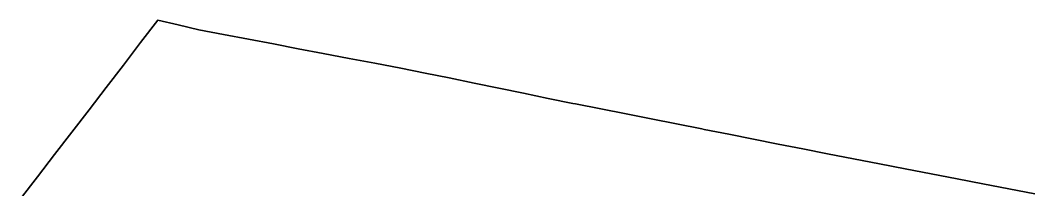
# Model space of a CAD drawing. Header units: inches. Extents: x 130170 to 284068, y 377793 to 804530.
# Drawn here: x 177507 to 177856.3, y 646941.2 to 646999.5 of the extents above; entities that cross this region are included whole.
import ezdxf

# ---------------------------------------------------------------- set-up
doc = ezdxf.new("R2010")
doc.units = ezdxf.units.IN
doc.header["$MEASUREMENT"] = 0
doc.layers.add('muni_il', color=7, linetype='Continuous')

msp = doc.modelspace()

# ---------------------------------------------------------------- linework, layer by layer
at = {"layer": 'muni_il'}
for points in [[(177506.97, 646937.91), (177512.89, 646945.61), (177518.8, 646953.31), (177524.72, 646961.01), (177530.63, 646968.72), (177536.55, 646976.42), (177542.46, 646984.12), (177548.38, 646991.83), (177554.29, 646999.53), (177561.34, 646997.91), (177568.39, 646996.29), (177576.96, 646994.65), (177585.53, 646993.01), (177594.1, 646991.37), (177602.68, 646989.73), (177611.25, 646988.09), (177620.17, 646986.42), (177629.09, 646984.74), (177638.02, 646983.06), (177646.35, 646981.37), (177654.68, 646979.68), (177663.2, 646977.92), (177671.72, 646976.16), (177680.23, 646974.4), (177688.75, 646972.64), (177697.27, 646970.88), (177698.13, 646970.71), (177706.83, 646968.99), (177715.53, 646967.27), (177724.23, 646965.56), (177732.93, 646963.84), (177741.63, 646962.12), (177742.39, 646961.97), (177750.91, 646960.29), (177759.42, 646958.61), (177767.93, 646956.93), (177776.44, 646955.24), (177784.95, 646953.56), (177793.87, 646951.84), (177802.78, 646950.13), (177811.69, 646948.41), (177820.6, 646946.69), (177829.52, 646944.97), (177838.43, 646943.25), (177847.34, 646941.53), (177856.25, 646939.81)], [(177856.25, 646939.81), (177847.34, 646941.53), (177838.43, 646943.25), (177829.52, 646944.97), (177820.6, 646946.69), (177811.69, 646948.41), (177802.78, 646950.13), (177793.87, 646951.84), (177784.95, 646953.56), (177776.44, 646955.24), (177767.93, 646956.93), (177759.42, 646958.61), (177750.91, 646960.29), (177742.39, 646961.97), (177741.63, 646962.12), (177732.93, 646963.84), (177724.23, 646965.56), (177715.53, 646967.27), (177706.83, 646968.99), (177698.13, 646970.71), (177697.27, 646970.88), (177688.75, 646972.64), (177680.23, 646974.4), (177671.72, 646976.16), (177663.2, 646977.92), (177654.68, 646979.68), (177646.35, 646981.37), (177638.02, 646983.06), (177629.09, 646984.74), (177620.17, 646986.42), (177611.25, 646988.09), (177602.68, 646989.73), (177594.1, 646991.37), (177585.53, 646993.01), (177576.96, 646994.65), (177568.39, 646996.29), (177561.34, 646997.91), (177554.29, 646999.53), (177548.38, 646991.83), (177542.46, 646984.12), (177536.55, 646976.42), (177530.63, 646968.72), (177524.72, 646961.01), (177518.8, 646953.31), (177512.89, 646945.61), (177506.97, 646937.91)]]:
    msp.add_lwpolyline(points, dxfattribs=at)

doc.saveas('drawing.dxf')
